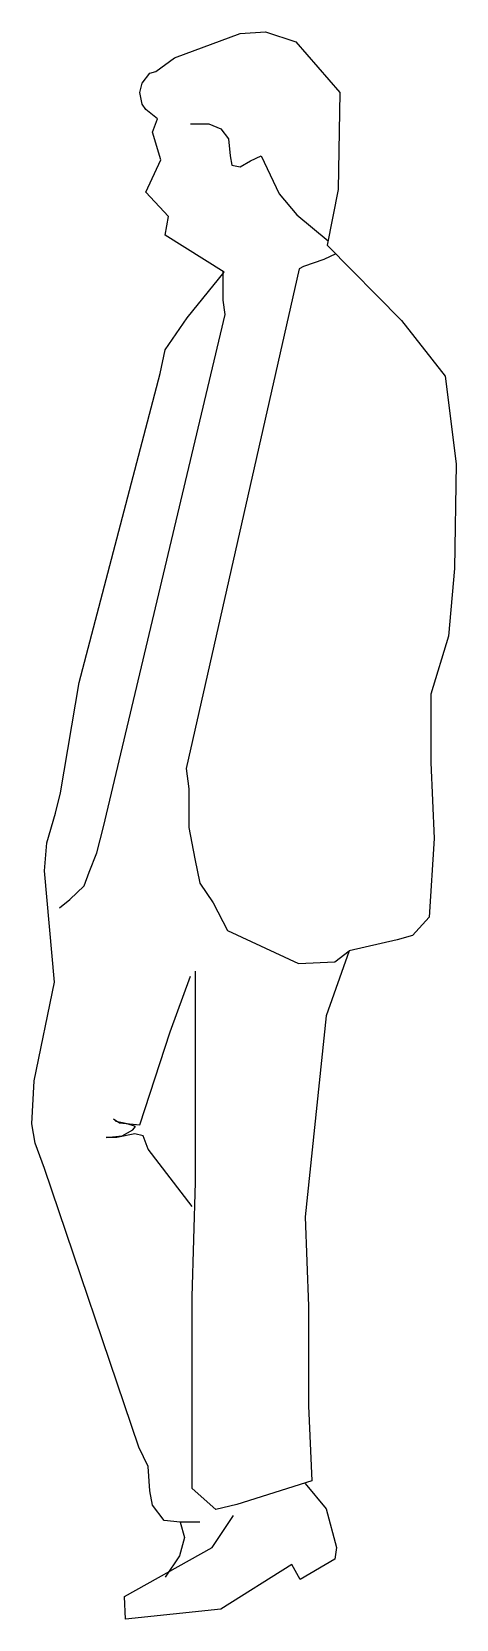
# Model space of a CAD drawing. Header units: millimetres. Extents: x -1628.81 to -1628.37, y 1824.06 to 1825.7.
import ezdxf

# ---------------------------------------------------------------- set-up
doc = ezdxf.new("R2010")
doc.units = ezdxf.units.MM
doc.header["$LTSCALE"] = 10
doc.layers.add('Humanos', color=2, linetype='Continuous')

msp = doc.modelspace()

# ---------------------------------------------------------------- linework, layer by layer
at = {"layer": 'Humanos'}
for p, q in [((-1628.659, 1825.6721), (-1628.5912, 1825.6974)), ((-1628.5912, 1825.6974), (-1628.5651, 1825.6991)), ((-1628.5651, 1825.6991), (-1628.5337, 1825.6887)), ((-1628.5337, 1825.6887), (-1628.4885, 1825.6365)), ((-1628.6782, 1825.6582), (-1628.659, 1825.6721)), ((-1628.6947, 1825.6365), (-1628.6921, 1825.646)), ((-1628.6921, 1825.646), (-1628.6843, 1825.6565)), ((-1628.6843, 1825.6565), (-1628.6782, 1825.6582)), ((-1628.6921, 1825.6243), (-1628.6947, 1825.6365)), ((-1628.4885, 1825.6365), (-1628.4902, 1825.5364)), ((-1628.6886, 1825.6191), (-1628.6921, 1825.6243)), ((-1628.6764, 1825.6095), (-1628.6886, 1825.6191)), ((-1628.6816, 1825.5956), (-1628.6764, 1825.6095)), ((-1628.6425, 1825.6043), (-1628.6234, 1825.6043)), ((-1628.6234, 1825.6043), (-1628.6112, 1825.599)), ((-1628.6112, 1825.599), (-1628.6033, 1825.5886)), ((-1628.6729, 1825.5669), (-1628.6816, 1825.5956)), ((-1628.6033, 1825.5886), (-1628.6016, 1825.5712)), ((-1628.6886, 1825.5338), (-1628.6729, 1825.5669)), ((-1628.6016, 1825.5712), (-1628.5999, 1825.5616)), ((-1628.5912, 1825.5599), (-1628.5807, 1825.566)), ((-1628.5807, 1825.566), (-1628.5694, 1825.5712)), ((-1628.5694, 1825.5712), (-1628.5511, 1825.5321)), ((-1628.5999, 1825.5616), (-1628.5912, 1825.5599)), ((-1628.6651, 1825.5086), (-1628.6886, 1825.5338)), ((-1628.5511, 1825.5321), (-1628.5329, 1825.5103)), ((-1628.4902, 1825.5364), (-1628.5016, 1825.479)), ((-1628.6686, 1825.4894), (-1628.6651, 1825.5086)), ((-1628.5329, 1825.5103), (-1628.5006, 1825.4837)), ((-1628.6077, 1825.4511), (-1628.6686, 1825.4894)), ((-1628.4927, 1825.47), (-1628.505, 1825.4642)), ((-1628.5016, 1825.479), (-1628.425, 1825.4016)), ((-1628.5303, 1825.4546), (-1628.6468, 1824.9396)), ((-1628.646, 1825.4042), (-1628.6077, 1825.4511)), ((-1628.6086, 1825.4285), (-1628.6086, 1825.452)), ((-1628.5259, 1825.4572), (-1628.5303, 1825.4546)), ((-1628.505, 1825.4642), (-1628.5259, 1825.4572)), ((-1628.6086, 1825.4224), (-1628.6086, 1825.4285)), ((-1628.6068, 1825.4076), (-1628.6086, 1825.4224)), ((-1628.7321, 1824.8796), (-1628.6068, 1825.4076)), ((-1628.6686, 1825.3711), (-1628.646, 1825.4042)), ((-1628.425, 1825.4016), (-1628.3798, 1825.3441)), ((-1628.6738, 1825.3467), (-1628.6686, 1825.3711)), ((-1628.7573, 1825.0283), (-1628.6738, 1825.3467)), ((-1628.3798, 1825.3441), (-1628.3684, 1825.2537)), ((-1628.3684, 1825.2537), (-1628.3702, 1825.1458)), ((-1628.3702, 1825.1458), (-1628.3763, 1825.0762)), ((-1628.3763, 1825.0762), (-1628.3945, 1825.0161)), ((-1628.7765, 1824.9144), (-1628.7573, 1825.0283)), ((-1628.3945, 1825.0161), (-1628.3945, 1824.9457)), ((-1628.3945, 1824.9457), (-1628.3911, 1824.8674)), ((-1628.6468, 1824.9396), (-1628.6442, 1824.9187)), ((-1628.7817, 1824.8935), (-1628.7765, 1824.9144)), ((-1628.6442, 1824.9187), (-1628.6442, 1824.8787)), ((-1628.7904, 1824.863), (-1628.7817, 1824.8935)), ((-1628.7391, 1824.8526), (-1628.7321, 1824.8796)), ((-1628.6442, 1824.8787), (-1628.6381, 1824.8465)), ((-1628.793, 1824.8343), (-1628.7904, 1824.863)), ((-1628.3911, 1824.8674), (-1628.3963, 1824.7865)), ((-1628.7469, 1824.8326), (-1628.7391, 1824.8526)), ((-1628.6381, 1824.8465), (-1628.6329, 1824.8213)), ((-1628.7826, 1824.7195), (-1628.793, 1824.8343)), ((-1628.7521, 1824.8187), (-1628.7469, 1824.8326)), ((-1628.7669, 1824.8047), (-1628.7521, 1824.8187)), ((-1628.6329, 1824.8213), (-1628.619, 1824.8013)), ((-1628.7773, 1824.796), (-1628.7669, 1824.8047)), ((-1628.619, 1824.8013), (-1628.6042, 1824.7725)), ((-1628.3963, 1824.7865), (-1628.4137, 1824.7673)), ((-1628.6042, 1824.7725), (-1628.5311, 1824.7386)), ((-1628.4293, 1824.763), (-1628.4789, 1824.7517)), ((-1628.4137, 1824.7673), (-1628.4293, 1824.763)), ((-1628.4789, 1824.7517), (-1628.5024, 1824.6847)), ((-1628.4937, 1824.7404), (-1628.4789, 1824.7517)), ((-1628.6373, 1824.6673), (-1628.6373, 1824.7308)), ((-1628.5311, 1824.7386), (-1628.4937, 1824.7404)), ((-1628.8034, 1824.6177), (-1628.7826, 1824.7195)), ((-1628.6634, 1824.6681), (-1628.6425, 1824.7256)), ((-1628.5024, 1824.6847), (-1628.5242, 1824.4776)), ((-1628.6947, 1824.5724), (-1628.6634, 1824.6681)), ((-1628.6373, 1824.5985), (-1628.6373, 1824.6673)), ((-1628.8061, 1824.5733), (-1628.8034, 1824.6177)), ((-1628.6373, 1824.5133), (-1628.6373, 1824.5985)), ((-1628.8026, 1824.5533), (-1628.8061, 1824.5733)), ((-1628.7217, 1824.5785), (-1628.7156, 1824.5742)), ((-1628.7191, 1824.5759), (-1628.7217, 1824.5785)), ((-1628.7077, 1824.5733), (-1628.7191, 1824.5759)), ((-1628.7156, 1824.5742), (-1628.6947, 1824.5724)), ((-1628.713, 1824.5611), (-1628.7017, 1824.5672)), ((-1628.699, 1824.5707), (-1628.7077, 1824.5733)), ((-1628.7017, 1824.5672), (-1628.699, 1824.5707)), ((-1628.793, 1824.5272), (-1628.8026, 1824.5533)), ((-1628.7295, 1824.5594), (-1628.713, 1824.5611)), ((-1628.7182, 1824.5594), (-1628.7295, 1824.5594)), ((-1628.6999, 1824.5629), (-1628.7182, 1824.5594)), ((-1628.6912, 1824.5611), (-1628.6999, 1824.5629)), ((-1628.686, 1824.5472), (-1628.6912, 1824.5611)), ((-1628.6408, 1824.4881), (-1628.686, 1824.5472)), ((-1628.6956, 1824.2401), (-1628.793, 1824.5272)), ((-1628.6408, 1824.395), (-1628.6373, 1824.5133)), ((-1628.5242, 1824.4776), (-1628.5207, 1824.3854)), ((-1628.6408, 1824.2984), (-1628.6408, 1824.395)), ((-1628.5207, 1824.3854), (-1628.5207, 1824.2827)), ((-1628.6408, 1824.1975), (-1628.6408, 1824.2984)), ((-1628.5207, 1824.2827), (-1628.5172, 1824.2053)), ((-1628.686, 1824.2201), (-1628.6956, 1824.2401)), ((-1628.6843, 1824.1949), (-1628.686, 1824.2201)), ((-1628.6816, 1824.1801), (-1628.6843, 1824.1949)), ((-1628.6164, 1824.1757), (-1628.6408, 1824.1975)), ((-1628.5172, 1824.2053), (-1628.5946, 1824.1809)), ((-1628.5242, 1824.2027), (-1628.5024, 1824.1766)), ((-1628.6695, 1824.1644), (-1628.6816, 1824.1801)), ((-1628.5946, 1824.1809), (-1628.6164, 1824.1757)), ((-1628.5024, 1824.1766), (-1628.492, 1824.1366)), ((-1628.6529, 1824.1627), (-1628.6695, 1824.1644)), ((-1628.6529, 1824.1627), (-1628.6486, 1824.147)), ((-1628.6329, 1824.1627), (-1628.6529, 1824.1627)), ((-1628.6199, 1824.1366), (-1628.5981, 1824.1696)), ((-1628.6486, 1824.147), (-1628.6538, 1824.1279)), ((-1628.7104, 1824.0861), (-1628.6199, 1824.1366)), ((-1628.6538, 1824.1279), (-1628.6686, 1824.1061)), ((-1628.4937, 1824.1244), (-1628.5294, 1824.1035)), ((-1628.492, 1824.1366), (-1628.4937, 1824.1244)), ((-1628.5381, 1824.1192), (-1628.6112, 1824.0731)), ((-1628.5294, 1824.1035), (-1628.5381, 1824.1192)), ((-1628.7095, 1824.0626), (-1628.7104, 1824.0861)), ((-1628.6112, 1824.0731), (-1628.7095, 1824.0626))]:
    msp.add_line(p, q, dxfattribs=at)

doc.saveas('drawing.dxf')
